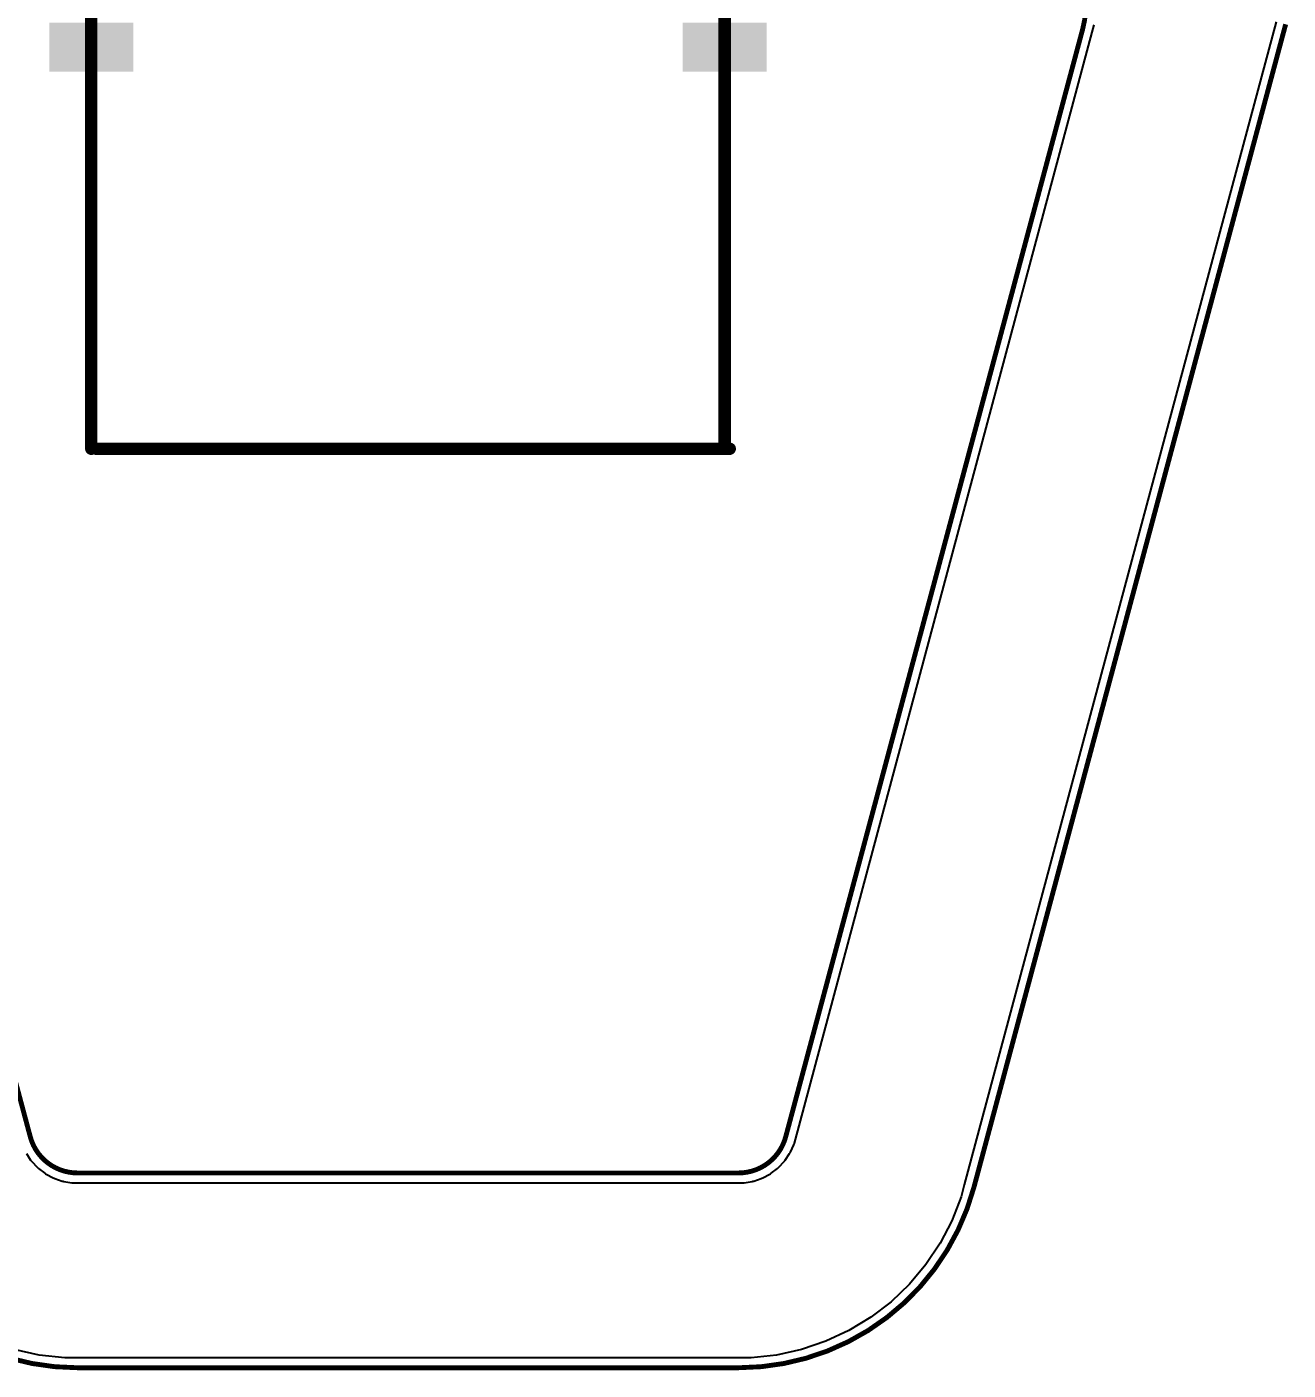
# Model space of a CAD drawing. Header units: millimetres. Extents: x -1.58 to 1.58, y -1.38 to 3.35.
# Drawn here: x -0.308 to 0.711, y -1.38 to -0.294 of the extents above; entities that cross this region are included whole.
import ezdxf

# ---------------------------------------------------------------- set-up
doc = ezdxf.new("R2010")
doc.units = ezdxf.units.MM
doc.header["$MEASUREMENT"] = 0
for name, color, linetype in [('BottomLayer', 5, 'Continuous'), ('Mechanical1', 6, 'Continuous'), ('Mechanical15', 56, 'Continuous'), ('MultiLayer', 9, 'Continuous'), ('TopLayer', 1, 'Continuous'), ('TopOverlay', 2, 'Continuous'), ('TopPaste', 8, 'Continuous'), ('TopSolder', 216, 'Continuous')]:
    doc.layers.add(name, color=color, linetype=linetype)

# ---------------------------------------------------------------- blocks, each defined once
blk = doc.blocks.new('JDY_10_12')
at = {"layer": 'TopLayer'}
for points in [[(-0.2933, 0.2259), (-0.3248, 0.2259), (-0.3248, 0.2859), (-0.2933, 0.2859)], [(-0.2343, 0.2259), (-0.2657, 0.2259), (-0.2657, 0.2859), (-0.2343, 0.2859)], [(-0.1752, 0.2259), (-0.2067, 0.2259), (-0.2067, 0.2859), (-0.1752, 0.2859)], [(-0.1161, 0.2259), (-0.1476, 0.2259), (-0.1476, 0.2859), (-0.1161, 0.2859)], [(-0.0571, 0.2259), (-0.0886, 0.2259), (-0.0886, 0.2859), (-0.0571, 0.2859)], [(0.002, 0.2259), (-0.0295, 0.2259), (-0.0295, 0.2859), (0.002, 0.2859)], [(0.061, 0.2259), (0.0295, 0.2259), (0.0295, 0.2859), (0.061, 0.2859)], [(-0.3981, 0.1909), (-0.3981, 0.2224), (-0.3381, 0.2224), (-0.3381, 0.1909)], [(-0.3981, 0.1319), (-0.3981, 0.1634), (-0.3381, 0.1634), (-0.3381, 0.1319)], [(-0.3981, 0.0728), (-0.3981, 0.1043), (-0.3381, 0.1043), (-0.3381, 0.0728)], [(-0.3981, 0.0138), (-0.3981, 0.0453), (-0.3381, 0.0453), (-0.3381, 0.0138)], [(-0.3981, -0.0453), (-0.3981, -0.0138), (-0.3381, -0.0138), (-0.3381, -0.0453)], [(-0.3981, -0.1043), (-0.3981, -0.0728), (-0.3381, -0.0728), (-0.3381, -0.1043)], [(-0.3981, -0.1634), (-0.3981, -0.1319), (-0.3381, -0.1319), (-0.3381, -0.1634)], [(-0.3981, -0.2224), (-0.3981, -0.1909), (-0.3381, -0.1909), (-0.3381, -0.2224)], [(-0.2933, -0.2859), (-0.3248, -0.2859), (-0.3248, -0.2259), (-0.2933, -0.2259)], [(-0.2343, -0.2859), (-0.2657, -0.2859), (-0.2657, -0.2259), (-0.2343, -0.2259)], [(-0.1752, -0.2859), (-0.2067, -0.2859), (-0.2067, -0.2259), (-0.1752, -0.2259)], [(-0.1161, -0.2859), (-0.1476, -0.2859), (-0.1476, -0.2259), (-0.1161, -0.2259)], [(-0.0571, -0.2859), (-0.0886, -0.2859), (-0.0886, -0.2259), (-0.0571, -0.2259)], [(0.002, -0.2859), (-0.0295, -0.2859), (-0.0295, -0.2259), (0.002, -0.2259)], [(0.061, -0.2859), (0.0295, -0.2859), (0.0295, -0.2259), (0.061, -0.2259)]]:
    blk.add_hatch(color=1, dxfattribs=at).paths.add_polyline_path(points)
at = {"layer": 'TopPaste'}
for points in [[(-0.2933, 0.2259), (-0.3248, 0.2259), (-0.3248, 0.2859), (-0.2933, 0.2859)], [(-0.2343, 0.2259), (-0.2657, 0.2259), (-0.2657, 0.2859), (-0.2343, 0.2859)], [(-0.1752, 0.2259), (-0.2067, 0.2259), (-0.2067, 0.2859), (-0.1752, 0.2859)], [(-0.1161, 0.2259), (-0.1476, 0.2259), (-0.1476, 0.2859), (-0.1161, 0.2859)], [(-0.0571, 0.2259), (-0.0886, 0.2259), (-0.0886, 0.2859), (-0.0571, 0.2859)], [(0.002, 0.2259), (-0.0295, 0.2259), (-0.0295, 0.2859), (0.002, 0.2859)], [(0.061, 0.2259), (0.0295, 0.2259), (0.0295, 0.2859), (0.061, 0.2859)], [(-0.3981, 0.1909), (-0.3981, 0.2224), (-0.3381, 0.2224), (-0.3381, 0.1909)], [(-0.3981, 0.1319), (-0.3981, 0.1634), (-0.3381, 0.1634), (-0.3381, 0.1319)], [(-0.3981, 0.0728), (-0.3981, 0.1043), (-0.3381, 0.1043), (-0.3381, 0.0728)], [(-0.3981, 0.0138), (-0.3981, 0.0453), (-0.3381, 0.0453), (-0.3381, 0.0138)], [(-0.3981, -0.0453), (-0.3981, -0.0138), (-0.3381, -0.0138), (-0.3381, -0.0453)], [(-0.3981, -0.1043), (-0.3981, -0.0728), (-0.3381, -0.0728), (-0.3381, -0.1043)], [(-0.3981, -0.1634), (-0.3981, -0.1319), (-0.3381, -0.1319), (-0.3381, -0.1634)], [(-0.3981, -0.2224), (-0.3981, -0.1909), (-0.3381, -0.1909), (-0.3381, -0.2224)], [(-0.2933, -0.2859), (-0.3248, -0.2859), (-0.3248, -0.2259), (-0.2933, -0.2259)], [(-0.2343, -0.2859), (-0.2657, -0.2859), (-0.2657, -0.2259), (-0.2343, -0.2259)], [(-0.1752, -0.2859), (-0.2067, -0.2859), (-0.2067, -0.2259), (-0.1752, -0.2259)], [(-0.1161, -0.2859), (-0.1476, -0.2859), (-0.1476, -0.2259), (-0.1161, -0.2259)], [(-0.0571, -0.2859), (-0.0886, -0.2859), (-0.0886, -0.2259), (-0.0571, -0.2259)], [(0.002, -0.2859), (-0.0295, -0.2859), (-0.0295, -0.2259), (0.002, -0.2259)], [(0.061, -0.2859), (0.0295, -0.2859), (0.0295, -0.2259), (0.061, -0.2259)]]:
    blk.add_hatch(color=8, dxfattribs=at).paths.add_polyline_path(points)
at = {"layer": 'TopSolder'}
for points in [[(-0.2893, 0.2219), (-0.3288, 0.2219), (-0.3288, 0.2899), (-0.2893, 0.2899)], [(-0.2303, 0.2219), (-0.2697, 0.2219), (-0.2697, 0.2899), (-0.2303, 0.2899)], [(-0.1712, 0.2219), (-0.2107, 0.2219), (-0.2107, 0.2899), (-0.1712, 0.2899)], [(-0.1121, 0.2219), (-0.1516, 0.2219), (-0.1516, 0.2899), (-0.1121, 0.2899)], [(-0.0531, 0.2219), (-0.0926, 0.2219), (-0.0926, 0.2899), (-0.0531, 0.2899)], [(0.006, 0.2219), (-0.0335, 0.2219), (-0.0335, 0.2899), (0.006, 0.2899)], [(0.065, 0.2219), (0.0255, 0.2219), (0.0255, 0.2899), (0.065, 0.2899)], [(-0.4021, 0.1869), (-0.4021, 0.2264), (-0.3341, 0.2264), (-0.3341, 0.1869)], [(-0.4021, 0.1279), (-0.4021, 0.1674), (-0.3341, 0.1674), (-0.3341, 0.1279)], [(-0.4021, 0.0688), (-0.4021, 0.1083), (-0.3341, 0.1083), (-0.3341, 0.0688)], [(-0.4021, 0.0098), (-0.4021, 0.0493), (-0.3341, 0.0493), (-0.3341, 0.0098)], [(-0.4021, -0.0493), (-0.4021, -0.0098), (-0.3341, -0.0098), (-0.3341, -0.0493)], [(-0.4021, -0.1083), (-0.4021, -0.0688), (-0.3341, -0.0688), (-0.3341, -0.1083)], [(-0.4021, -0.1674), (-0.4021, -0.1279), (-0.3341, -0.1279), (-0.3341, -0.1674)], [(-0.4021, -0.2264), (-0.4021, -0.1869), (-0.3341, -0.1869), (-0.3341, -0.2264)], [(-0.2893, -0.2899), (-0.3288, -0.2899), (-0.3288, -0.2219), (-0.2893, -0.2219)], [(-0.2303, -0.2899), (-0.2697, -0.2899), (-0.2697, -0.2219), (-0.2303, -0.2219)], [(-0.1712, -0.2899), (-0.2107, -0.2899), (-0.2107, -0.2219), (-0.1712, -0.2219)], [(-0.1121, -0.2899), (-0.1516, -0.2899), (-0.1516, -0.2219), (-0.1121, -0.2219)], [(-0.0531, -0.2899), (-0.0926, -0.2899), (-0.0926, -0.2219), (-0.0531, -0.2219)], [(0.006, -0.2899), (-0.0335, -0.2899), (-0.0335, -0.2219), (0.006, -0.2219)], [(0.065, -0.2899), (0.0255, -0.2899), (0.0255, -0.2219), (0.065, -0.2219)]]:
    blk.add_hatch(color=216, dxfattribs=at).paths.add_polyline_path(points)
at = {"layer": 'Mechanical15', "const_width": 0.01}
for points in [[(0.3681, 0.2559), (-0.37, 0.2559)], [(-0.3681, -0.2559), (-0.37, 0.2559)], [(0.37, -0.2518), (0.37, 0.26)], [(0.37, -0.2559), (-0.37, -0.2559)]]:
    blk.add_lwpolyline(points, dxfattribs=at)
at = {"layer": 'Mechanical15', "const_width": 0.005}
for points in [[(-0.3725, 0.2559, 1), (-0.3675, 0.2559, 1)], [(-0.3725, 0.2559, 1), (-0.3675, 0.2559, 1)], [(0.3656, 0.2559, 1), (0.3706, 0.2559, 1)], [(0.3675, 0.26, 1), (0.3725, 0.26, 1)], [(0.3675, -0.2518, 1), (0.3725, -0.2518, 1)], [(-0.3725, -0.2559, 1), (-0.3675, -0.2559, 1)], [(-0.3706, -0.2559, 1), (-0.3656, -0.2559, 1)], [(0.3675, -0.2559, 1), (0.3725, -0.2559, 1)]]:
    blk.add_lwpolyline(points, format="xyb", close=True, dxfattribs=at)
at = {"layer": 'TopOverlay'}
blk.add_text('JDY-10', height=0.06, rotation=-90, dxfattribs=at).set_placement((-0.225, 0.16))

msp = doc.modelspace()

# ---------------------------------------------------------------- linework, layer by layer
at = {"layer": 'BottomLayer'}
for p, q in [((0.7015, -0.2897), (0.4495, -1.23)), ((0.5529, -0.2981), (0.5545, -0.2923)), ((0.313, -1.1934), (0.5529, -0.2981)), ((0.5529, -0.2981), (0.5529, -0.2981)), ((0.3122, -1.1965), (0.313, -1.1934)), ((-0.3084, -1.2048), (-0.3049, -1.2102)), ((0.3049, -1.2102), (0.3084, -1.2048)), ((0.3084, -1.2048), (0.3087, -1.2042)), ((0.3087, -1.2042), (0.3091, -1.2037)), ((0.3091, -1.2037), (0.3118, -1.1978)), ((0.3118, -1.1978), (0.3119, -1.1971)), ((0.3119, -1.1971), (0.3122, -1.1965)), ((-0.3049, -1.2102), (-0.3044, -1.2107)), ((-0.3044, -1.2107), (-0.304, -1.2112)), ((-0.304, -1.2112), (-0.2996, -1.2159)), ((-0.2996, -1.2159), (-0.2991, -1.2163)), ((-0.2991, -1.2163), (-0.2986, -1.2168)), ((0.2986, -1.2168), (0.2991, -1.2163)), ((0.2991, -1.2163), (0.2996, -1.2159)), ((0.2996, -1.2159), (0.304, -1.2112)), ((0.304, -1.2112), (0.3044, -1.2107)), ((0.3044, -1.2107), (0.3049, -1.2102)), ((-0.2986, -1.2168), (-0.2935, -1.2208)), ((-0.2935, -1.2208), (-0.2929, -1.2211)), ((-0.2929, -1.2211), (-0.2924, -1.2215)), ((-0.2924, -1.2215), (-0.2867, -1.2245)), ((-0.2867, -1.2245), (-0.286, -1.2247)), ((-0.286, -1.2247), (-0.2855, -1.2251)), ((-0.2855, -1.2251), (-0.2794, -1.2271)), ((-0.2794, -1.2271), (-0.2787, -1.2272)), ((0.2787, -1.2272), (0.2794, -1.2271)), ((0.2794, -1.2271), (0.2855, -1.2251)), ((0.2855, -1.2251), (0.286, -1.2247)), ((0.286, -1.2247), (0.2867, -1.2245)), ((0.2867, -1.2245), (0.2924, -1.2215)), ((0.2924, -1.2215), (0.2929, -1.2211)), ((0.2929, -1.2211), (0.2935, -1.2208)), ((0.2935, -1.2208), (0.2986, -1.2168)), ((-0.2787, -1.2272), (-0.2781, -1.2275)), ((-0.2781, -1.2275), (-0.2717, -1.2285)), ((-0.2717, -1.2285), (-0.271, -1.2285)), ((-0.271, -1.2285), (-0.2704, -1.2286)), ((-0.2704, -1.2286), (0.2704, -1.2286)), ((0.2704, -1.2286), (0.271, -1.2285)), ((0.271, -1.2285), (0.2717, -1.2285)), ((0.2717, -1.2285), (0.2781, -1.2275)), ((0.2781, -1.2275), (0.2787, -1.2272)), ((0.4495, -1.23), (0.4469, -1.2399)), ((0.4495, -1.23), (0.4495, -1.23)), ((0.4469, -1.2399), (0.4394, -1.2591)), ((0.4394, -1.2591), (0.4299, -1.2774)), ((0.4299, -1.2774), (0.4184, -1.2946)), ((0.4184, -1.2946), (0.4052, -1.3104)), ((0.4052, -1.3104), (0.3903, -1.3246)), ((0.3903, -1.3246), (0.3739, -1.3372)), ((0.3739, -1.3372), (0.3563, -1.3479)), ((0.3376, -1.3566), (0.3181, -1.3632)), ((0.3563, -1.3479), (0.3376, -1.3566)), ((-0.2979, -1.3677), (-0.3181, -1.3632)), ((-0.2774, -1.3699), (-0.2979, -1.3677)), ((0.2979, -1.3677), (0.2774, -1.3699)), ((0.3181, -1.3632), (0.2979, -1.3677)), ((0.2671, -1.3699), (-0.2774, -1.3699)), ((0.2774, -1.3699), (0.2671, -1.3699))]:
    msp.add_line(p, q, dxfattribs=at)
at = {"layer": 'Mechanical1', "const_width": 0.00394}
for points in [[(0.469, -0.1969, -0.493145), (0.5451, -0.296)], [(-0.2671, -1.2205, -0.339454), (-0.3052, -1.1913)], [(0.3052, -1.1913, -0.339454), (0.2671, -1.2205)], [(-0.2671, -1.378, -0.339454), (-0.4573, -1.2321)], [(0.4573, -1.2321, -0.339454), (0.2671, -1.378)]]:
    msp.add_lwpolyline(points, format="xyb", dxfattribs=at)
for points in [[(0.4573, -1.2321), (0.7092, -0.2918)], [(-0.5451, -0.296), (-0.3052, -1.1913)], [(0.3052, -1.1913), (0.5451, -0.296)], [(-0.2671, -1.2205), (0.2671, -1.2205)], [(-0.2671, -1.378), (0.2671, -1.378)]]:
    msp.add_lwpolyline(points, dxfattribs=at)
at = {"layer": 'Mechanical1', "const_width": 0.00197}
for points in [[(0.5441, -0.296, 1), (0.546, -0.296, 1)], [(0.5441, -0.296, 1), (0.546, -0.296, 1)], [(-0.3061, -1.1913, 1), (-0.3042, -1.1913, 1)], [(-0.3061, -1.1913, 1), (-0.3042, -1.1913, 1)], [(0.3042, -1.1913, 1), (0.3061, -1.1913, 1)], [(0.3042, -1.1913, 1), (0.3061, -1.1913, 1)], [(-0.2681, -1.2205, 1), (-0.2661, -1.2205, 1)], [(-0.2681, -1.2205, 1), (-0.2661, -1.2205, 1)], [(0.2661, -1.2205, 1), (0.2681, -1.2205, 1)], [(0.2661, -1.2205, 1), (0.2681, -1.2205, 1)], [(0.4563, -1.2321, 1), (0.4583, -1.2321, 1)], [(0.4563, -1.2321, 1), (0.4583, -1.2321, 1)], [(-0.2681, -1.378, 1), (-0.2661, -1.378, 1)], [(-0.2681, -1.378, 1), (-0.2661, -1.378, 1)], [(0.2661, -1.378, 1), (0.2681, -1.378, 1)], [(0.2661, -1.378, 1), (0.2681, -1.378, 1)]]:
    msp.add_lwpolyline(points, format="xyb", close=True, dxfattribs=at)
at = {"layer": 'MultiLayer'}
for p, q in [((0.5466, -0.2902), (0.5451, -0.296)), ((-0.3052, -1.1913), (-0.5451, -0.296)), ((0.5451, -0.296), (0.3052, -1.1913)), ((0.5451, -0.296), (0.5451, -0.296)), ((-0.3052, -1.1913), (-0.3052, -1.1913)), ((-0.3043, -1.1944), (-0.3052, -1.1913)), ((-0.3017, -1.2003), (-0.3043, -1.1944)), ((0.3043, -1.1944), (0.3017, -1.2003)), ((0.3052, -1.1913), (0.3043, -1.1944)), ((-0.2981, -1.2057), (-0.3017, -1.2003)), ((0.3017, -1.2003), (0.2981, -1.2057)), ((-0.2937, -1.2104), (-0.2981, -1.2057)), ((-0.2885, -1.2143), (-0.2937, -1.2104)), ((-0.2828, -1.2173), (-0.2885, -1.2143)), ((0.2885, -1.2143), (0.2828, -1.2173)), ((0.2937, -1.2104), (0.2885, -1.2143)), ((0.2981, -1.2057), (0.2937, -1.2104)), ((-0.2767, -1.2194), (-0.2828, -1.2173)), ((-0.2704, -1.2205), (-0.2767, -1.2194)), ((-0.2671, -1.2205), (-0.2704, -1.2205)), ((0.2671, -1.2205), (-0.2671, -1.2205)), ((0.2704, -1.2205), (0.2671, -1.2205)), ((0.2671, -1.2205), (0.2671, -1.2205)), ((0.2767, -1.2194), (0.2704, -1.2205)), ((0.2828, -1.2173), (0.2767, -1.2194))]:
    msp.add_line(p, q, dxfattribs=at)
at = {"layer": 'TopLayer'}
for p, q in [((0.7015, -0.2897), (0.4495, -1.23)), ((0.5529, -0.2981), (0.5545, -0.2923)), ((0.313, -1.1934), (0.5529, -0.2981)), ((0.5529, -0.2981), (0.5529, -0.2981)), ((0.3122, -1.1965), (0.313, -1.1934)), ((-0.3084, -1.2048), (-0.3049, -1.2102)), ((0.3049, -1.2102), (0.3084, -1.2048)), ((0.3084, -1.2048), (0.3087, -1.2042)), ((0.3087, -1.2042), (0.3091, -1.2037)), ((0.3091, -1.2037), (0.3118, -1.1978)), ((0.3118, -1.1978), (0.3119, -1.1971)), ((0.3119, -1.1971), (0.3122, -1.1965)), ((-0.3049, -1.2102), (-0.3044, -1.2107)), ((-0.3044, -1.2107), (-0.304, -1.2112)), ((-0.304, -1.2112), (-0.2996, -1.2159)), ((-0.2996, -1.2159), (-0.2991, -1.2163)), ((-0.2991, -1.2163), (-0.2986, -1.2168)), ((0.2986, -1.2168), (0.2991, -1.2163)), ((0.2991, -1.2163), (0.2996, -1.2159)), ((0.2996, -1.2159), (0.304, -1.2112)), ((0.304, -1.2112), (0.3044, -1.2107)), ((0.3044, -1.2107), (0.3049, -1.2102)), ((-0.2986, -1.2168), (-0.2935, -1.2208)), ((-0.2935, -1.2208), (-0.2929, -1.2211)), ((-0.2929, -1.2211), (-0.2924, -1.2215)), ((-0.2924, -1.2215), (-0.2867, -1.2245)), ((-0.2867, -1.2245), (-0.286, -1.2247)), ((-0.286, -1.2247), (-0.2855, -1.2251)), ((-0.2855, -1.2251), (-0.2794, -1.2271)), ((-0.2794, -1.2271), (-0.2787, -1.2272)), ((0.2787, -1.2272), (0.2794, -1.2271)), ((0.2794, -1.2271), (0.2855, -1.2251)), ((0.2855, -1.2251), (0.286, -1.2247)), ((0.286, -1.2247), (0.2867, -1.2245)), ((0.2867, -1.2245), (0.2924, -1.2215)), ((0.2924, -1.2215), (0.2929, -1.2211)), ((0.2929, -1.2211), (0.2935, -1.2208)), ((0.2935, -1.2208), (0.2986, -1.2168)), ((-0.2787, -1.2272), (-0.2781, -1.2275)), ((-0.2781, -1.2275), (-0.2717, -1.2285)), ((-0.2717, -1.2285), (-0.271, -1.2285)), ((-0.271, -1.2285), (-0.2704, -1.2286)), ((-0.2704, -1.2286), (0.2704, -1.2286)), ((0.2704, -1.2286), (0.271, -1.2285)), ((0.271, -1.2285), (0.2717, -1.2285)), ((0.2717, -1.2285), (0.2781, -1.2275)), ((0.2781, -1.2275), (0.2787, -1.2272)), ((0.4495, -1.23), (0.4469, -1.2399)), ((0.4495, -1.23), (0.4495, -1.23)), ((0.4469, -1.2399), (0.4394, -1.2591)), ((0.4394, -1.2591), (0.4299, -1.2774)), ((0.4299, -1.2774), (0.4184, -1.2946)), ((0.4184, -1.2946), (0.4052, -1.3104)), ((0.4052, -1.3104), (0.3903, -1.3246)), ((0.3903, -1.3246), (0.3739, -1.3372)), ((0.3739, -1.3372), (0.3563, -1.3479)), ((0.3376, -1.3566), (0.3181, -1.3632)), ((0.3563, -1.3479), (0.3376, -1.3566)), ((-0.2979, -1.3677), (-0.3181, -1.3632)), ((-0.2774, -1.3699), (-0.2979, -1.3677)), ((0.2979, -1.3677), (0.2774, -1.3699)), ((0.3181, -1.3632), (0.2979, -1.3677)), ((0.2671, -1.3699), (-0.2774, -1.3699)), ((0.2774, -1.3699), (0.2671, -1.3699))]:
    msp.add_line(p, q, dxfattribs=at)

# ---------------------------------------------------------------- block references
at = {"rotation": 270}
msp.add_blockref('JDY_10_12', (0, -0.265), dxfattribs=at)

doc.saveas('drawing.dxf')
